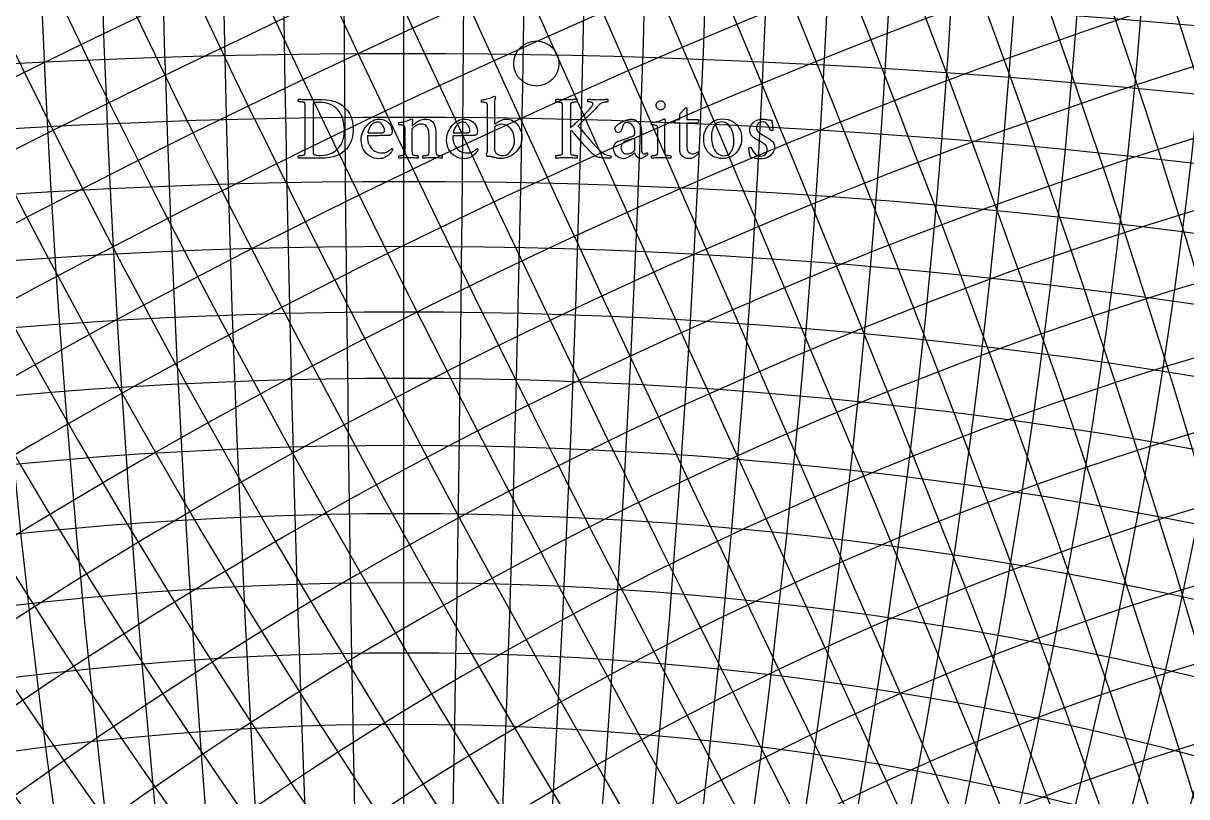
# Model space of a CAD drawing. Header units: millimetres. Extents: x -78 to 78, y -78 to 97.
# Drawn here: x -9.52 to 19.59, y -31.05 to -11.68 of the extents above; entities that cross this region are included whole.
import ezdxf

# ---------------------------------------------------------------- set-up
doc = ezdxf.new("R2010")
doc.units = ezdxf.units.MM
for name, color, linetype in [('CUT_OUTER', 1, 'Continuous'), ('ENGRAVE', 7, 'Continuous'), ('ENGRAVE_FINE', 8, 'Continuous'), ('TEXT', 5, 'Continuous')]:
    doc.layers.add(name, color=color, linetype=linetype)

msp = doc.modelspace()

# ---------------------------------------------------------------- linework, layer by layer
at = {"layer": 'CUT_OUTER'}
msp.add_arc((-0.0002, -0.0002), 77.9998, 178.593623, 0.21968, dxfattribs=at)
at = {"layer": 'ENGRAVE'}
msp.add_lwpolyline([(0, -70.59), (0, 70.59)], dxfattribs=at)
msp.add_lwpolyline([(0, -70.59), (0, 70.59)], dxfattribs=at)
for centre, radius in [((0, 0), 76.44), ((0, 0), 76.44), ((0, 0), 74.3925), ((0, 0), 70.59), ((0, 0), 70.59), ((0, 0), 70.59), ((3.3152, -12.6901), 0.5647)]:
    msp.add_circle(centre, radius, dxfattribs=at)
for centre, radius, start, end in [((12.4469, 0), 71.679, 100, 260), ((25.6927, 0), 75.1203, 110, 250), ((40.7552, 0), 81.5103, 120, 240), ((59.232, 0), 92.1487, 130, 230), ((84.1259, 0), 109.8185, 140, 220), ((122.2655, 0), 141.18, 150, 210), ((193.9444, 0), 206.3914, 160, 200), ((400.3358, 0), 406.5116, 170, 190), ((-400.3358, 0), 406.5116, 350, 10), ((-193.9444, 0), 206.3914, 340, 20), ((-122.2655, 0), 141.18, 330, 30), ((-84.1259, 0), 109.8185, 320, 40), ((-59.232, 0), 92.1487, 310, 50), ((-40.7552, 0), 81.5103, 300, 60), ((-25.6927, 0), 75.1203, 290, 70), ((-12.4469, 0), 71.679, 280, 80), ((0, -406.5116), 400.3358, 80, 100), ((0, -206.3914), 193.9444, 70, 110), ((0, -141.18), 122.2655, 60, 120), ((0, -109.8185), 84.1259, 50, 130)]:
    msp.add_arc(centre, radius, start, end, dxfattribs=at)
at = {"layer": 'ENGRAVE_FINE'}
msp.add_lwpolyline([(28.2418, -64.6943), (-28.2418, 64.6943)], dxfattribs=at)
for centre, radius, start, end in [((3.082, 0), 70.6573, 92.499999, 267.500001), ((6.1758, 0), 70.8596, 95, 265), ((9.2933, 0), 71.1991, 97.5, 262.5), ((15.6494, 0), 72.3039, 102.5, 257.5), ((18.9145, 0), 73.0801, 105, 255), ((22.2569, 0), 74.0157, 107.5, 252.5), ((29.2393, 0), 76.4061, 112.5, 247.5), ((32.9167, 0), 77.8874, 115, 245), ((36.7468, 0), 79.5819, 117.5, 242.5), ((44.9708, 0), 83.6978, 122.5, 237.5), ((49.4277, 0), 86.1745, 125, 235), ((54.1656, 0), 88.9767, 127.5, 232.5), ((64.6838, 0), 95.7442, 132.5, 227.5), ((70.59, 0), 99.8293, 135, 225), ((77.0355, 0), 104.4864, 137.5, 222.5), ((91.9947, 0), 115.9568, 142.5, 217.5), ((100.813, 0), 123.0699, 145, 215), ((110.8041, 0), 131.3792, 147.5, 212.5), ((135.6021, 0), 152.8754, 152.5, 207.5), ((151.3807, 0), 167.0302, 155, 205), ((170.4193, 0), 184.4606, 157.5, 202.5), ((223.8829, 0), 234.7477, 162.5, 197.5), ((263.4455, 0), 272.7388, 165, 195), ((318.4109, 0), 326.1418, 167.5, 192.5), ((536.1843, 0), 540.811, 172.5, 187.5), ((806.8474, 0), 809.9294, 175, 185), ((1616.7768, 0), 1618.3171, 177.5, 182.5), ((-1616.7768, 0), 1618.3171, 357.5, 2.5), ((-806.8474, 0), 809.9294, 355, 5), ((-536.1843, 0), 540.811, 352.5, 7.5), ((-318.4109, 0), 326.1418, 347.5, 12.5), ((-263.4455, 0), 272.7388, 345, 15), ((-223.8829, 0), 234.7477, 342.5, 17.5), ((-170.4193, 0), 184.4606, 337.5, 22.5), ((-151.3807, 0), 167.0302, 335, 25), ((-135.6021, 0), 152.8754, 332.5, 27.5), ((-110.8041, 0), 131.3792, 327.5, 32.5), ((-100.813, 0), 123.0699, 325, 35), ((-91.9947, 0), 115.9568, 322.5, 37.5), ((-77.0355, 0), 104.4864, 317.5, 42.5), ((-70.59, 0), 99.8293, 315, 45), ((-64.6838, 0), 95.7442, 312.5, 47.5), ((-54.1656, 0), 88.9767, 307.5, 52.5), ((-49.4277, 0), 86.1745, 305, 55), ((-44.9708, 0), 83.6978, 302.5, 57.5), ((-36.7468, 0), 79.5819, 297.5, 62.5), ((-32.9167, 0), 77.8874, 295, 65), ((-29.2393, 0), 76.4061, 292.5, 67.5), ((-22.2569, 0), 74.0157, 287.5, 72.5), ((-18.9145, 0), 73.0801, 285, 75), ((-15.6494, 0), 72.3039, 282.5, 77.5), ((-9.2933, 0), 71.1991, 277.5, 82.5), ((-6.1758, 0), 70.8596, 275, 85), ((-3.082, 0), 70.6573, 272.499999, 87.500001), ((-2.8246, -1.2331), 70.6573, 296.083333, 111.083334), ((-5.66, -2.4708), 70.8596, 298.583333, 108.583334), ((-8.5172, -3.7181), 71.1991, 301.083333, 106.083334), ((-11.4073, -4.9798), 71.679, 303.583333, 103.583333), ((-14.3424, -6.2611), 72.3039, 306.083333, 101.083333), ((-17.3348, -7.5674), 73.0801, 308.583333, 98.583333), ((-20.398, -8.9046), 74.0157, 311.083333, 96.083333), ((2.8246, 1.2331), 70.6573, 116.083333, 291.083334), ((5.66, 2.4708), 70.8596, 118.583333, 288.583334), ((8.5172, 3.7181), 71.1991, 121.083333, 286.083334), ((11.4073, 4.9798), 71.679, 123.583333, 283.583333), ((14.3424, 6.2611), 72.3039, 126.083333, 281.083333), ((17.3348, 7.5674), 73.0801, 128.583333, 278.583333), ((20.398, 8.9046), 74.0157, 131.083333, 276.083333), ((23.5468, 10.2792), 75.1203, 133.583333, 273.583333), ((26.7972, 11.6981), 76.4061, 136.083333, 271.083333), ((30.1674, 13.1694), 77.8874, 138.583333, 268.583333), ((33.6777, 14.7018), 79.5819, 141.083333, 266.083333), ((37.3513, 16.3054), 81.5103, 143.583333, 263.583333), ((41.2148, 17.992), 83.6978, 146.083333, 261.083333), ((45.2994, 19.7751), 86.1745, 148.583333, 258.583333), ((49.6417, 21.6707), 88.9767, 151.083333, 256.083333), ((54.2849, 23.6977), 92.1487, 153.583333, 253.583333), ((59.2814, 25.8789), 95.7442, 156.083333, 251.083333), ((64.6943, 28.2418), 99.8293, 158.583333, 248.583333), ((70.6014, 30.8205), 104.4864, 161.083333, 246.083333), ((77.0996, 33.6573), 109.8185, 163.583333, 243.583333), ((84.3112, 36.8055), 115.9568, 166.083333, 241.083333), ((92.393, 40.3335), 123.0699, 168.583333, 238.583333), ((101.5497, 44.3308), 131.3792, 171.083333, 236.083333), ((112.0538, 48.9163), 141.18, 173.583333, 233.583333), ((124.2765, 54.252), 152.8754, 176.083333, 231.083333), ((138.7373, 60.5648), 167.0302, 178.583333, 228.583333), ((-23.5468, -10.2792), 75.1203, 313.583333, 93.583333), ((-26.7972, -11.6981), 76.4061, 316.083333, 91.083333), ((156.1858, 68.1818), 184.4606, 181.083333, 226.083333), ((177.746, 77.5938), 206.3914, 183.583333, 223.583333), ((205.184, 89.5716), 234.7477, 186.083333, 221.083333), ((241.4423, 105.3999), 272.7388, 188.583333, 218.583333), ((291.817, 127.3906), 326.1418, 191.083333, 216.083333), ((366.8994, 160.1673), 406.5116, 193.583333, 213.583333), ((491.4017, 214.5179), 540.811, 196.083333, 211.083333), ((739.4588, 322.8055), 809.9294, 198.5833333, 208.5833333), ((1481.7422, 646.844), 1618.3171, 201.0833333, 206.0833333), ((-1481.7422, -646.844), 1618.3171, 21.0833333, 26.0833333), ((-739.4588, -322.8055), 809.9294, 18.5833333, 28.5833333), ((-491.4017, -214.5179), 540.811, 16.083333, 31.083333), ((-366.8994, -160.1673), 406.5116, 13.583333, 33.583333), ((-291.817, -127.3906), 326.1418, 11.083333, 36.083333), ((-241.4423, -105.3999), 272.7388, 8.583333, 38.583333), ((-205.184, -89.5716), 234.7477, 6.083333, 41.083333), ((-177.746, -77.5938), 206.3914, 3.583333, 43.583333), ((-156.1858, -68.1818), 184.4606, 1.083333, 46.083333), ((-138.7373, -60.5648), 167.0302, 358.583333, 48.583333), ((-124.2765, -54.252), 152.8754, 356.083333, 51.083333), ((-112.0538, -48.9163), 141.18, 353.583333, 53.583333), ((-101.5497, -44.3308), 131.3792, 351.083333, 56.083333), ((-92.393, -40.3335), 123.0699, 348.583333, 58.583333), ((-84.3112, -36.8055), 115.9568, 346.083333, 61.083333), ((-77.0996, -33.6573), 109.8185, 343.583333, 63.583333), ((-70.6014, -30.8205), 104.4864, 341.083333, 66.083333), ((-64.6943, -28.2418), 99.8293, 338.583333, 68.583333), ((-59.2814, -25.8789), 95.7442, 336.083333, 71.083333), ((-54.2849, -23.6977), 92.1487, 333.583333, 73.583333), ((-49.6417, -21.6707), 88.9767, 331.083333, 76.083333), ((-45.2994, -19.7751), 86.1745, 328.583333, 78.583333), ((-41.2148, -17.992), 83.6978, 326.083333, 81.083333), ((-37.3513, -16.3054), 81.5103, 323.583333, 83.583333), ((-33.6777, -14.7018), 79.5819, 321.083333, 86.083333), ((-30.1674, -13.1694), 77.8874, 318.583333, 88.583333), ((-130.4836, 298.9021), 318.4109, 281.083333, 306.083333), ((-162.6382, 372.5594), 400.3358, 283.583333, 303.583333), ((-216.369, 495.642), 536.1843, 286.083333, 301.083333), ((-324.0386, 742.2834), 806.8474, 288.5833333, 298.5833333), ((-647.4603, 1483.1539), 1616.7768, 291.0833333, 296.0833333), ((647.4603, -1483.1539), 1616.7768, 111.0833333, 116.0833333), ((324.0386, -742.2834), 806.8474, 108.5833333, 118.5833333), ((216.369, -495.642), 536.1843, 106.083333, 121.083333), ((162.6382, -372.5594), 400.3358, 103.583333, 123.583333), ((130.4836, -298.9021), 318.4109, 101.083333, 126.083333), ((109.118, -249.9594), 263.4455, 98.583333, 128.583333), ((93.9184, -215.1414), 223.8829, 96.083333, 131.083333), ((82.5736, -189.1534), 193.9444, 93.583333, 133.583333), ((73.7994, -169.0543), 170.4193, 91.083333, 136.083333), ((66.8258, -153.0797), 151.3807, 88.583333, 138.583333), ((61.1628, -140.1071), 135.6021, 86.083333, 141.083333), ((56.4836, -129.3885), 122.2655, 83.583333, 143.583333), ((0, -326.1418), 318.4109, 77.5, 102.5), ((0, -272.7388), 263.4455, 75, 105), ((52.5625, -120.4063), 110.8041, 81.083333, 146.083333), ((0, -234.7477), 223.8829, 72.5, 107.5), ((49.2381, -112.791), 100.813, 78.583333, 148.583333), ((0, -184.4606), 170.4193, 67.5, 112.5), ((46.3923, -106.2719), 91.9947, 76.083333, 151.083333), ((0, -167.0302), 151.3807, 65, 115), ((43.9365, -100.6464), 84.1259, 73.583333, 153.583333), ((0, -152.8754), 135.6021, 62.5, 117.5), ((41.8032, -95.7596), 77.0355, 71.083333, 156.083333), ((0, -131.3792), 110.8041, 57.5, 122.5), ((39.94, -91.4915), 70.59, 68.583333, 158.583333), ((0, -123.0699), 100.813, 55, 125), ((38.3056, -87.7475), 64.6838, 66.083333, 161.083333), ((0, -115.9568), 91.9947, 52.5, 127.5), ((36.8671, -84.4524), 59.232, 63.583333, 163.583333), ((0, -104.4864), 77.0355, 47.5, 132.5), ((35.598, -81.5453), 54.1656, 61.08333, 166.08333), ((0, -99.8293), 70.59, 45, 135), ((34.4769, -78.9771), 49.4277, 58.58333, 168.58333)]:
    msp.add_arc(centre, radius, start, end, dxfattribs=at)
at = {"layer": 'TEXT'}
for points in [[(-2.0474, -13.5906), (-1.9298, -13.5966), (-1.8208, -13.6143), (-1.7203, -13.6438), (-1.6284, -13.6851), (-1.5458, -13.7367), (-1.4736, -13.7967), (-1.4115, -13.8653), (-1.3597, -13.9425), (-1.3189, -14.0266), (-1.2897, -14.1164), (-1.2722, -14.2117), (-1.2663, -14.3125), (-1.2688, -14.3826), (-1.276, -14.452), (-1.2881, -14.5204), (-1.305, -14.588), (-1.3277, -14.6535), (-1.3571, -14.7155), (-1.3932, -14.7742), (-1.436, -14.8294), (-1.4861, -14.8801), (-1.5444, -14.9253), (-1.6108, -14.9649), (-1.6853, -14.999), (-1.7687, -15.0264), (-1.8618, -15.046), (-1.9645, -15.0577), (-2.077, -15.0616), (-2.6326, -15.0616), (-2.6365, -15.0562), (-2.6391, -15.0491), (-2.6405, -15.0403), (-2.6406, -15.0298), (-2.6396, -15.0192), (-2.638, -15.0104), (-2.6357, -15.0033), (-2.6326, -14.9979), (-2.6243, -14.9977), (-2.6132, -14.997), (-2.5993, -14.996), (-2.5825, -14.9945), (-2.5645, -14.9924), (-2.5469, -14.9896), (-2.5298, -14.9861), (-2.513, -14.982), (-2.4985, -14.9773), (-2.4877, -14.9723), (-2.4808, -14.967), (-2.4777, -14.9615), (-2.4737, -14.9468), (-2.4706, -14.9301), (-2.4686, -14.9115), (-2.4675, -14.8909), (-2.467, -14.8688), (-2.4666, -14.8459), (-2.4664, -14.8221), (-2.4664, -14.7975), (-2.4664, -13.848), (-2.4664, -13.8233), (-2.4666, -13.7993), (-2.467, -13.776), (-2.4675, -13.7535), (-2.4686, -13.7323), (-2.4706, -13.7133), (-2.4737, -13.6965), (-2.4777, -13.6817), (-2.4808, -13.6753), (-2.4877, -13.6698), (-2.4985, -13.6651), (-2.513, -13.6612), (-2.5298, -13.658), (-2.5469, -13.6553), (-2.5645, -13.6529), (-2.5825, -13.651), (-2.5993, -13.6495), (-2.6132, -13.6484), (-2.6243, -13.6478), (-2.6326, -13.6476), (-2.6357, -13.6422), (-2.638, -13.635), (-2.6396, -13.6262), (-2.6406, -13.6157), (-2.6405, -13.6052), (-2.6391, -13.5963), (-2.6365, -13.5892), (-2.6326, -13.5838), (-2.5986, -13.585), (-2.5648, -13.5864), (-2.5314, -13.5879), (-2.4982, -13.5895), (-2.4654, -13.591), (-2.4328, -13.5921), (-2.4005, -13.5927), (-2.3684, -13.5929), (-2.3339, -13.5929), (-2.2962, -13.5926), (-2.2553, -13.5923), (-2.2113, -13.5918), (-2.1669, -13.5913), (-2.1248, -13.5909), (-2.085, -13.5907), (-2.0474, -13.5906)], [(-2.2705, -13.8525), (-2.2705, -14.7998), (-2.2705, -14.809), (-2.2705, -14.8206), (-2.2705, -14.8346), (-2.2705, -14.851), (-2.2703, -14.8685), (-2.2697, -14.8857), (-2.2686, -14.9027), (-2.2671, -14.9193), (-2.2653, -14.9342), (-2.2634, -14.9458), (-2.2614, -14.9541), (-2.2591, -14.9592), (-2.2498, -14.9676), (-2.2355, -14.9746), (-2.2162, -14.9801), (-2.192, -14.9842), (-2.1647, -14.9872), (-2.1365, -14.9894), (-2.1072, -14.9906), (-2.077, -14.9911), (-1.9989, -14.9868), (-1.9241, -14.974), (-1.8526, -14.9526), (-1.7844, -14.9227), (-1.721, -14.8841), (-1.664, -14.8365), (-1.6134, -14.7799), (-1.5692, -14.7144), (-1.5333, -14.6396), (-1.5077, -14.5553), (-1.4923, -14.4614), (-1.4872, -14.358), (-1.4904, -14.2671), (-1.5, -14.1833), (-1.516, -14.1065), (-1.5384, -14.037), (-1.5663, -13.974), (-1.5988, -13.9171), (-1.6358, -13.8664), (-1.6774, -13.8218), (-1.7226, -13.7831), (-1.7707, -13.75), (-1.8217, -13.7227), (-1.8755, -13.7011), (-1.9313, -13.6846), (-1.9885, -13.6729), (-2.0469, -13.6659), (-2.1066, -13.6635), (-2.1148, -13.6636), (-2.1259, -13.6638), (-2.1399, -13.6642), (-2.1567, -13.6647), (-2.1746, -13.6654), (-2.192, -13.6666), (-2.2088, -13.6683), (-2.225, -13.6703), (-2.2392, -13.673), (-2.25, -13.6766), (-2.2574, -13.681), (-2.2614, -13.6863), (-2.2645, -13.6986), (-2.2668, -13.7128), (-2.2685, -13.7288), (-2.2694, -13.7466), (-2.2699, -13.7656), (-2.2702, -13.7851), (-2.2705, -13.8049), (-2.2705, -13.8252), (-2.2705, -13.8286), (-2.2705, -13.832), (-2.2705, -13.8354), (-2.2705, -13.8388), (-2.2705, -13.8423), (-2.2705, -13.8457), (-2.2705, -13.8491), (-2.2705, -13.8525)], [(2.4043, -15.0708), (2.3902, -15.07), (2.3728, -15.0676), (2.352, -15.0637), (2.3281, -15.0582), (2.3034, -15.0522), (2.2805, -15.0466), (2.2595, -15.0414), (2.2404, -15.0366), (2.2367, -15.0355), (2.2324, -15.0343), (2.2276, -15.0332), (2.2222, -15.032), (2.2072, -15.0277), (2.192, -15.0238), (2.1765, -15.0203), (2.1607, -15.0172), (2.1448, -15.0155), (2.1288, -15.0158), (2.1129, -15.0183), (2.0969, -15.0229), (2.0923, -15.0217), (2.0875, -15.0181), (2.0826, -15.0121), (2.0776, -15.0036), (2.0731, -14.9945), (2.0699, -14.9868), (2.068, -14.9803), (2.0673, -14.9751), (2.0747, -14.9572), (2.0807, -14.9375), (2.0855, -14.9162), (2.089, -14.8931), (2.0915, -14.8701), (2.0932, -14.8487), (2.0943, -14.8291), (2.0947, -14.8112), (2.0947, -13.8138), (2.0946, -13.8016), (2.0944, -13.7876), (2.094, -13.772), (2.0935, -13.7546), (2.0925, -13.7374), (2.0904, -13.7221), (2.0873, -13.7089), (2.0833, -13.6977), (2.0767, -13.6863), (2.0662, -13.6772), (2.0517, -13.6703), (2.0332, -13.6658), (2.0124, -13.6628), (1.9911, -13.6607), (1.9691, -13.6594), (1.9466, -13.659), (1.9456, -13.6572), (1.9447, -13.6518), (1.9439, -13.6429), (1.9432, -13.6305), (1.9432, -13.6179), (1.9441, -13.6086), (1.946, -13.6025), (1.9489, -13.5998), (1.9908, -13.5943), (2.0323, -13.5869), (2.0734, -13.5778), (2.114, -13.5667), (2.1538, -13.5543), (2.1923, -13.5408), (2.2295, -13.5264), (2.2654, -13.5109), (2.2699, -13.5117), (2.2743, -13.5141), (2.2785, -13.518), (2.2825, -13.5235), (2.286, -13.5297), (2.2885, -13.5357), (2.29, -13.5416), (2.2905, -13.5474), (2.2897, -13.5505), (2.2874, -13.5599), (2.2834, -13.5756), (2.278, -13.5975), (2.2725, -13.6252), (2.2686, -13.6584), (2.2662, -13.697), (2.2654, -13.7409), (2.2654, -14.1781), (2.2656, -14.1828), (2.266, -14.1878), (2.2667, -14.1931), (2.2677, -14.1986), (2.2693, -14.203), (2.2717, -14.2049), (2.275, -14.2042), (2.2791, -14.2009), (2.2901, -14.1932), (2.3047, -14.1835), (2.3231, -14.1721), (2.3451, -14.1588), (2.3696, -14.1448), (2.3952, -14.1312), (2.422, -14.118), (2.4499, -14.1053), (2.4774, -14.0943), (2.5028, -14.0865), (2.5263, -14.0818), (2.5478, -14.0802), (2.5964, -14.0829), (2.642, -14.0908), (2.6846, -14.1039), (2.7243, -14.1223), (2.7609, -14.145), (2.7943, -14.1707), (2.8246, -14.1996), (2.8518, -14.2316), (2.8758, -14.2661), (2.8968, -14.3022), (2.9146, -14.3401), (2.9292, -14.3797), (2.9407, -14.4197), (2.9489, -14.4591), (2.9538, -14.4977), (2.9554, -14.5356), (2.9509, -14.607), (2.9375, -14.6754), (2.9151, -14.7408), (2.8837, -14.8032), (2.8445, -14.8611), (2.7989, -14.9128), (2.7466, -14.9584), (2.6878, -14.9979), (2.6236, -15.0298), (2.5549, -15.0525), (2.4818, -15.0662), (2.4043, -15.0708)], [(4.0712, -13.5929), (4.104, -13.5927), (4.1364, -13.5921), (4.1683, -13.591), (4.1998, -13.5895), (4.2315, -13.5879), (4.2639, -13.5864), (4.297, -13.585), (4.3308, -13.5838), (4.3347, -13.5894), (4.3373, -13.5972), (4.3387, -13.6071), (4.3387, -13.6191), (4.3378, -13.6311), (4.3362, -13.641), (4.3338, -13.6488), (4.3308, -13.6544), (4.3225, -13.6546), (4.3114, -13.6553), (4.2975, -13.6563), (4.2807, -13.6578), (4.2627, -13.6597), (4.2454, -13.6621), (4.2286, -13.6649), (4.2124, -13.6681), (4.1981, -13.6719), (4.1873, -13.6766), (4.1799, -13.6822), (4.1759, -13.6886), (4.1729, -13.7008), (4.1705, -13.7147), (4.1689, -13.7304), (4.168, -13.7478), (4.1675, -13.7664), (4.1671, -13.7859), (4.1669, -13.8063), (4.1668, -13.8275), (4.1668, -13.8309), (4.1668, -13.8343), (4.1668, -13.8377), (4.1668, -13.8411), (4.1668, -13.8445), (4.1668, -13.848), (4.1668, -13.8514), (4.1668, -13.8548), (4.1668, -14.2965), (4.1803, -14.2873), (4.1959, -14.2755), (4.2134, -14.2611), (4.2329, -14.2442), (4.2538, -14.2253), (4.2758, -14.2052), (4.2988, -14.1838), (4.3228, -14.1611), (4.3471, -14.1379), (4.3709, -14.1152), (4.3943, -14.093), (4.4173, -14.0711), (4.4582, -14.0302), (4.4944, -13.994), (4.526, -13.9625), (4.5528, -13.9356), (4.5762, -13.9119), (4.5975, -13.8898), (4.6166, -13.8692), (4.6336, -13.8502), (4.6497, -13.8316), (4.6661, -13.8121), (4.6827, -13.7917), (4.6997, -13.7705), (4.7053, -13.7633), (4.7108, -13.7552), (4.7161, -13.7462), (4.7213, -13.7364), (4.7258, -13.7264), (4.729, -13.717), (4.7309, -13.7082), (4.7315, -13.6999), (4.73, -13.6883), (4.7256, -13.6786), (4.7181, -13.6707), (4.7076, -13.6647), (4.6954, -13.6601), (4.6826, -13.6567), (4.6692, -13.6544), (4.6553, -13.6533), (4.6419, -13.6528), (4.6305, -13.6524), (4.6209, -13.6522), (4.6131, -13.6521), (4.611, -13.6521), (4.6091, -13.6521), (4.6076, -13.6521), (4.6063, -13.6521), (4.6043, -13.6459), (4.6029, -13.6385), (4.602, -13.6299), (4.6017, -13.6202), (4.602, -13.6103), (4.6029, -13.6009), (4.6043, -13.5921), (4.6063, -13.5838), (4.6373, -13.5851), (4.6689, -13.5867), (4.7011, -13.5885), (4.7338, -13.5906), (4.7665, -13.5926), (4.7987, -13.5941), (4.8303, -13.5949), (4.8613, -13.5952), (4.8964, -13.5949), (4.9288, -13.5941), (4.9585, -13.5926), (4.9854, -13.5906), (5.012, -13.5885), (5.0404, -13.5867), (5.0706, -13.5851), (5.1027, -13.5838), (5.1047, -13.5896), (5.1061, -13.598), (5.107, -13.609), (5.1073, -13.6225), (5.1067, -13.6355), (5.105, -13.6447), (5.1021, -13.6503), (5.0982, -13.6521), (5.0917, -13.6523), (5.0814, -13.653), (5.0672, -13.654), (5.0492, -13.6555), (5.0288, -13.6581), (5.0076, -13.6624), (4.9856, -13.6684), (4.9627, -13.676), (4.9398, -13.6861), (4.918, -13.6991), (4.8971, -13.7151), (4.8773, -13.7341), (4.8304, -13.785), (4.7853, -13.8329), (4.7421, -13.8778), (4.7008, -13.9197), (4.6605, -13.9598), (4.6202, -13.9994), (4.5802, -14.0384), (4.5403, -14.0768), (4.4993, -14.116), (4.456, -14.1574), (4.4105, -14.2008), (4.3626, -14.2464), (4.3609, -14.25), (4.3604, -14.2538), (4.3609, -14.258), (4.3626, -14.2624), (4.4421, -14.3543), (4.5189, -14.4431), (4.593, -14.529), (4.6644, -14.6119), (4.7336, -14.6907), (4.8013, -14.7642), (4.8674, -14.8324), (4.9319, -14.8954), (4.9533, -14.9132), (4.9766, -14.9301), (5.0017, -14.9462), (5.0287, -14.9615), (5.0588, -14.9748), (5.0933, -14.9854), (5.1322, -14.9931), (5.1756, -14.9979), (5.1793, -15.0034), (5.1813, -15.011), (5.1815, -15.0205), (5.1801, -15.032), (5.178, -15.0433), (5.1761, -15.052), (5.1746, -15.0581), (5.1733, -15.0616), (5.1191, -15.0612), (5.0683, -15.0599), (5.0207, -15.0578), (4.9763, -15.0548), (4.9368, -15.0511), (4.9037, -15.0468), (4.8771, -15.042), (4.8568, -15.0366), (4.8443, -15.0313), (4.8295, -15.0246), (4.8124, -15.0165), (4.793, -15.007), (4.7722, -14.9952), (4.7509, -14.9802), (4.729, -14.9622), (4.7065, -14.941), (4.692, -14.9251), (4.6715, -14.9025), (4.6448, -14.8733), (4.612, -14.8374), (4.5741, -14.7956), (4.532, -14.7488), (4.4858, -14.6971), (4.4355, -14.6404), (4.3819, -14.5796), (4.3256, -14.5157), (4.2669, -14.4487), (4.2055, -14.3785), (4.2025, -14.3755), (4.1981, -14.3734), (4.1923, -14.3721), (4.185, -14.3717), (4.1805, -14.372), (4.1759, -14.3728), (4.1714, -14.3743), (4.1668, -14.3762), (4.1668, -14.7907), (4.1668, -14.7941), (4.1668, -14.7975), (4.1668, -14.8009), (4.1668, -14.8043), (4.1668, -14.8078), (4.1668, -14.8112), (4.1668, -14.8146), (4.1668, -14.818), (4.1669, -14.8391), (4.1671, -14.8593), (4.1675, -14.8784), (4.168, -14.8966), (4.1689, -14.9134), (4.1705, -14.9287), (4.1729, -14.9425), (4.1759, -14.9546), (4.1799, -14.9602), (4.1873, -14.9654), (4.1981, -14.9704), (4.2124, -14.9751), (4.2286, -14.9793), (4.2454, -14.9828), (4.2627, -14.9856), (4.2807, -14.9876), (4.2975, -14.9891), (4.3114, -14.9902), (4.3225, -14.9908), (4.3308, -14.9911), (4.3338, -14.9967), (4.3362, -15.0044), (4.3378, -15.0143), (4.3387, -15.0264), (4.3387, -15.0384), (4.3373, -15.0483), (4.3347, -15.056), (4.3308, -15.0616), (4.297, -15.0594), (4.2639, -15.0574), (4.2315, -15.0555), (4.1998, -15.0537), (4.1683, -15.0522), (4.1364, -15.0511), (4.104, -15.0505), (4.0712, -15.0503), (4.0392, -15.0505), (4.0069, -15.0511), (3.9743, -15.0522), (3.9414, -15.0537), (3.9082, -15.0555), (3.8748, -15.0574), (3.8411, -15.0594), (3.807, -15.0616), (3.8031, -15.056), (3.8005, -15.0483), (3.7991, -15.0384), (3.7991, -15.0264), (3.8, -15.0143), (3.8016, -15.0044), (3.804, -14.9967), (3.807, -14.9911), (3.8153, -14.9908), (3.8264, -14.9902), (3.8403, -14.9891), (3.8571, -14.9876), (3.8751, -14.9856), (3.8927, -14.9828), (3.9099, -14.9793), (3.9266, -14.9751), (3.9412, -14.9704), (3.9519, -14.9654), (3.9588, -14.9602), (3.9619, -14.9546), (3.9659, -14.94), (3.969, -14.9233), (3.9711, -14.9047), (3.9721, -14.884), (3.9726, -14.862), (3.973, -14.8391), (3.9732, -14.8153), (3.9733, -14.7907), (3.9733, -13.8548), (3.9732, -13.8301), (3.973, -13.8061), (3.9726, -13.7828), (3.9721, -13.7603), (3.9711, -13.7392), (3.969, -13.7202), (3.9659, -13.7033), (3.9619, -13.6886), (3.9588, -13.6822), (3.9519, -13.6766), (3.9412, -13.6719), (3.9266, -13.6681), (3.9099, -13.6649), (3.8927, -13.6621), (3.8751, -13.6597), (3.8571, -13.6578), (3.8403, -13.6563), (3.8264, -13.6553), (3.8153, -13.6546), (3.807, -13.6544), (3.804, -13.6488), (3.8016, -13.641), (3.8, -13.6311), (3.7991, -13.6191), (3.7991, -13.6071), (3.8005, -13.5972), (3.8031, -13.5894), (3.807, -13.5838), (3.8411, -13.585), (3.8748, -13.5864), (3.9082, -13.5879), (3.9414, -13.5895), (3.9743, -13.591), (4.0069, -13.5921), (4.0392, -13.5927), (4.0712, -13.5929)], [(6.3118, -13.7364), (6.3139, -13.7144), (6.3201, -13.694), (6.3304, -13.6751), (6.3449, -13.6578), (6.3622, -13.6434), (6.381, -13.6331), (6.4014, -13.6269), (6.4234, -13.6248), (6.4454, -13.6269), (6.4658, -13.6331), (6.4847, -13.6434), (6.502, -13.6578), (6.5164, -13.6751), (6.5267, -13.694), (6.5329, -13.7144), (6.535, -13.7364), (6.5329, -13.7584), (6.5267, -13.7788), (6.5164, -13.7976), (6.502, -13.8149), (6.4847, -13.8294), (6.4658, -13.8397), (6.4454, -13.8459), (6.4234, -13.848), (6.4014, -13.8459), (6.381, -13.8397), (6.3622, -13.8294), (6.3449, -13.8149), (6.3304, -13.7976), (6.3201, -13.7788), (6.3139, -13.7584), (6.3118, -13.7364)], [(7.0769, -14.0939), (7.3639, -14.0939), (7.3688, -14.0954), (7.3724, -14.1001), (7.3745, -14.108), (7.3752, -14.1189), (7.3733, -14.1359), (7.3673, -14.1525), (7.3573, -14.1689), (7.3434, -14.185), (7.0769, -14.185), (7.0769, -14.7679), (7.0862, -14.8476), (7.114, -14.9045), (7.1602, -14.9387), (7.225, -14.9501), (7.2494, -14.9488), (7.2728, -14.9449), (7.295, -14.9385), (7.316, -14.9296), (7.3347, -14.92), (7.3496, -14.9119), (7.3609, -14.9052), (7.3684, -14.9), (7.3714, -14.9017), (7.3735, -14.9045), (7.3748, -14.9085), (7.3752, -14.9136), (7.3747, -14.9252), (7.373, -14.9347), (7.3701, -14.9422), (7.3661, -14.9478), (7.3571, -14.9576), (7.3459, -14.9689), (7.3326, -14.9815), (7.3172, -14.9956), (7.2999, -15.01), (7.281, -15.0235), (7.2606, -15.0362), (7.2386, -15.048), (7.2153, -15.0579), (7.1908, -15.0651), (7.1652, -15.0693), (7.1384, -15.0708), (7.1102, -15.0695), (7.0824, -15.0656), (7.055, -15.0592), (7.028, -15.0503), (7.0024, -15.038), (6.9793, -15.0218), (6.9586, -15.0016), (6.9403, -14.9774), (6.9254, -14.9485), (6.9147, -14.9142), (6.9083, -14.8745), (6.9062, -14.8294), (6.9062, -14.185), (6.7764, -14.185), (6.7742, -14.1845), (6.7724, -14.183), (6.7708, -14.1805), (6.7695, -14.177), (6.7685, -14.1732), (6.7678, -14.1699), (6.7674, -14.167), (6.7673, -14.1645), (6.7681, -14.1614), (6.7707, -14.1568), (6.7749, -14.1506), (6.7809, -14.1428), (6.7878, -14.1344), (6.7949, -14.126), (6.8021, -14.1179), (6.8094, -14.1098), (6.8159, -14.1028), (6.8205, -14.0979), (6.8233, -14.0949), (6.8242, -14.0939), (6.9062, -14.0939), (6.9062, -13.955), (6.918, -13.942), (6.9309, -13.9279), (6.9448, -13.9129), (6.9597, -13.8969), (6.9747, -13.8807), (6.989, -13.865), (7.0026, -13.8499), (7.0155, -13.8354), (7.0266, -13.8228), (7.0348, -13.8135), (7.0402, -13.8075), (7.0428, -13.8047), (7.0476, -13.8007), (7.0528, -13.7979), (7.0584, -13.7962), (7.0644, -13.7956), (7.0699, -13.796), (7.0738, -13.7973), (7.0762, -13.7994), (7.0769, -13.8024)], [(-0.9088, -14.5038), (-0.9067, -14.5715), (-0.898, -14.6336), (-0.8828, -14.6899), (-0.861, -14.7406), (-0.8338, -14.7853), (-0.8024, -14.824), (-0.7667, -14.8565), (-0.7267, -14.8829), (-0.6837, -14.9033), (-0.639, -14.9179), (-0.5926, -14.9267), (-0.5445, -14.9296), (-0.5145, -14.9282), (-0.4859, -14.9242), (-0.4587, -14.9174), (-0.4329, -14.9079), (-0.4089, -14.8967), (-0.3868, -14.8846), (-0.3667, -14.8717), (-0.3487, -14.8578), (-0.3329, -14.8444), (-0.3196, -14.8325), (-0.309, -14.8222), (-0.3008, -14.8134), (-0.2994, -14.8139), (-0.2971, -14.8154), (-0.2942, -14.8179), (-0.2906, -14.8214), (-0.2871, -14.8258), (-0.2846, -14.8308), (-0.2831, -14.8366), (-0.2826, -14.843), (-0.2835, -14.8524), (-0.286, -14.8624), (-0.2903, -14.8729), (-0.2963, -14.884), (-0.308, -14.9008), (-0.3225, -14.919), (-0.3398, -14.9389), (-0.36, -14.9603), (-0.3831, -14.9819), (-0.409, -15.0022), (-0.4378, -15.0212), (-0.4694, -15.0389), (-0.5036, -15.0538), (-0.5405, -15.0645), (-0.5799, -15.0709), (-0.6219, -15.073), (-0.685, -15.0692), (-0.7443, -15.0577), (-0.8, -15.0385), (-0.8519, -15.0116), (-0.8993, -14.9781), (-0.9413, -14.9393), (-0.9779, -14.895), (-1.009, -14.8453), (-1.0339, -14.7914), (-1.0517, -14.7343), (-1.0624, -14.6741), (-1.0659, -14.6108), (-1.0635, -14.5559), (-1.056, -14.5029), (-1.0435, -14.4517), (-1.0261, -14.4024), (-1.0046, -14.3556), (-0.98, -14.3119), (-0.9522, -14.2714), (-0.9214, -14.2339), (-0.8881, -14.2), (-0.8533, -14.1699), (-0.817, -14.1436), (-0.779, -14.1212), (-0.7406, -14.1033), (-0.7028, -14.0905), (-0.6655, -14.0828), (-0.6287, -14.0802), (-0.5809, -14.0824), (-0.5374, -14.0888), (-0.4983, -14.0994), (-0.4637, -14.1144), (-0.4329, -14.1325), (-0.4056, -14.1525), (-0.3817, -14.1746), (-0.3612, -14.1986), (-0.3438, -14.2237), (-0.3293, -14.2487), (-0.3176, -14.2738), (-0.3088, -14.2988), (-0.3023, -14.3229), (-0.2977, -14.3449), (-0.2949, -14.365), (-0.294, -14.3831), (-0.2947, -14.4057), (-0.2969, -14.4258), (-0.3004, -14.4433), (-0.3054, -14.4582), (-0.3124, -14.4703), (-0.3219, -14.4793), (-0.334, -14.4851), (-0.3487, -14.4878), (-0.3614, -14.4889), (-0.3791, -14.4898), (-0.4018, -14.4906), (-0.4295, -14.4912), (-0.4607, -14.4919), (-0.4941, -14.4927), (-0.5296, -14.4936), (-0.5673, -14.4947), (-0.6058, -14.4958), (-0.6441, -14.4969), (-0.6821, -14.4981), (-0.7198, -14.4992), (-0.756, -14.5003), (-0.7893, -14.5012), (-0.8197, -14.502), (-0.8473, -14.5026), (-0.8708, -14.5031), (-0.8889, -14.5035), (-0.9016, -14.5037), (-0.9088, -14.5038)], [(-0.8974, -14.4218), (-0.5354, -14.4218), (-0.5255, -14.4211), (-0.5163, -14.4189), (-0.5078, -14.4154), (-0.5001, -14.4104), (-0.4935, -14.4036), (-0.4884, -14.3945), (-0.4849, -14.3831), (-0.483, -14.3694), (-0.4832, -14.3543), (-0.4859, -14.3364), (-0.4911, -14.3156), (-0.499, -14.292), (-0.5094, -14.2675), (-0.5226, -14.2442), (-0.5384, -14.222), (-0.557, -14.2009), (-0.5787, -14.183), (-0.604, -14.1702), (-0.6328, -14.1625), (-0.6652, -14.1599), (-0.6989, -14.1624), (-0.7295, -14.1699), (-0.757, -14.1823), (-0.7813, -14.1998), (-0.8029, -14.2204), (-0.822, -14.2425), (-0.8387, -14.2659), (-0.853, -14.2909), (-0.8651, -14.3158), (-0.8752, -14.3392), (-0.8834, -14.3613), (-0.8895, -14.3819), (-0.8938, -14.3994), (-0.8966, -14.4118), (-0.8978, -14.4193), (-0.8974, -14.4218)], [(0.5166, -14.0802), (0.5733, -14.0834), (0.6225, -14.0927), (0.6644, -14.1084), (0.6988, -14.1303), (0.7271, -14.1588), (0.7503, -14.1941), (0.7686, -14.2362), (0.7819, -14.2852), (0.7914, -14.3411), (0.7981, -14.4041), (0.8022, -14.4743), (0.8035, -14.5516), (0.8035, -14.7975), (0.8036, -14.8221), (0.8038, -14.8459), (0.8042, -14.8688), (0.8047, -14.8909), (0.8058, -14.9115), (0.8078, -14.9301), (0.8109, -14.9468), (0.8149, -14.9615), (0.8187, -14.967), (0.8255, -14.9723), (0.8352, -14.9773), (0.8479, -14.982), (0.8624, -14.9861), (0.8773, -14.9896), (0.8926, -14.9924), (0.9083, -14.9945), (0.9231, -14.996), (0.9356, -14.997), (0.9459, -14.9977), (0.9538, -14.9979), (0.9569, -15.0033), (0.9592, -15.0104), (0.9609, -15.0192), (0.9618, -15.0298), (0.9617, -15.0403), (0.9604, -15.0491), (0.9577, -15.0562), (0.9538, -15.0616), (0.9207, -15.0594), (0.8898, -15.0574), (0.861, -15.0555), (0.8343, -15.0537), (0.8077, -15.0522), (0.7794, -15.0511), (0.7491, -15.0505), (0.717, -15.0503), (0.6858, -15.0505), (0.6561, -15.0511), (0.6278, -15.0522), (0.6009, -15.0537), (0.5737, -15.0555), (0.5445, -15.0574), (0.5134, -15.0594), (0.4802, -15.0616), (0.4763, -15.0562), (0.4737, -15.0491), (0.4723, -15.0403), (0.4722, -15.0298), (0.4732, -15.0192), (0.4748, -15.0104), (0.4771, -15.0033), (0.4802, -14.9979), (0.4882, -14.9977), (0.4987, -14.997), (0.5116, -14.996), (0.5269, -14.9945), (0.5432, -14.9924), (0.559, -14.9896), (0.5745, -14.9861), (0.5895, -14.982), (0.6026, -14.9773), (0.6123, -14.9723), (0.6185, -14.967), (0.6214, -14.9615), (0.6254, -14.9468), (0.6285, -14.9301), (0.6306, -14.9115), (0.6316, -14.8909), (0.6321, -14.8688), (0.6325, -14.8459), (0.6327, -14.8221), (0.6328, -14.7975), (0.6328, -14.5744), (0.6316, -14.5087), (0.6282, -14.4505), (0.6225, -14.3999), (0.6145, -14.3569), (0.6036, -14.3204), (0.5889, -14.2894), (0.5706, -14.264), (0.5485, -14.2442), (0.5222, -14.2292), (0.491, -14.2186), (0.455, -14.2122), (0.4142, -14.21), (0.3932, -14.2117), (0.3712, -14.2166), (0.3482, -14.2247), (0.3242, -14.2362), (0.3005, -14.2495), (0.2784, -14.2632), (0.2578, -14.2774), (0.2388, -14.292), (0.2229, -14.3057), (0.2115, -14.317), (0.2047, -14.3261), (0.2024, -14.333), (0.2024, -14.7975), (0.2025, -14.8221), (0.2027, -14.8459), (0.203, -14.8688), (0.2035, -14.8909), (0.2046, -14.9115), (0.2067, -14.9301), (0.2097, -14.9468), (0.2138, -14.9615), (0.2175, -14.967), (0.2243, -14.9723), (0.2341, -14.9773), (0.2468, -14.982), (0.2612, -14.9861), (0.2761, -14.9896), (0.2914, -14.9924), (0.3071, -14.9945), (0.3219, -14.996), (0.3345, -14.997), (0.3447, -14.9977), (0.3527, -14.9979), (0.3557, -15.0033), (0.3581, -15.0104), (0.3597, -15.0192), (0.3607, -15.0298), (0.3606, -15.0403), (0.3592, -15.0491), (0.3566, -15.0562), (0.3527, -15.0616), (0.3196, -15.0594), (0.2886, -15.0574), (0.2598, -15.0555), (0.2331, -15.0537), (0.2066, -15.0522), (0.1782, -15.0511), (0.148, -15.0505), (0.1159, -15.0503), (0.0847, -15.0505), (0.055, -15.0511), (0.0266, -15.0522), (-0.0003, -15.0537), (-0.0275, -15.0555), (-0.0566, -15.0574), (-0.0878, -15.0594), (-0.121, -15.0616), (-0.1249, -15.0562), (-0.1275, -15.0491), (-0.1289, -15.0403), (-0.1289, -15.0298), (-0.128, -15.0192), (-0.1264, -15.0104), (-0.124, -15.0033), (-0.121, -14.9979), (-0.1129, -14.9977), (-0.1025, -14.997), (-0.0896, -14.996), (-0.0743, -14.9945), (-0.058, -14.9924), (-0.0421, -14.9896), (-0.0267, -14.9861), (-0.0117, -14.982), (0.0014, -14.9773), (0.0111, -14.9723), (0.0174, -14.967), (0.0202, -14.9615), (0.0243, -14.9468), (0.0273, -14.9301), (0.0294, -14.9115), (0.0305, -14.8909), (0.031, -14.8688), (0.0313, -14.8459), (0.0315, -14.8221), (0.0316, -14.7975), (0.0316, -14.3922), (0.0315, -14.3797), (0.0313, -14.3649), (0.031, -14.3478), (0.0305, -14.3284), (0.0294, -14.3092), (0.0273, -14.2926), (0.0243, -14.2785), (0.0202, -14.2669), (0.0152, -14.2575), (0.0071, -14.2496), (-0.0041, -14.2432), (-0.0185, -14.2385), (-0.0344, -14.2349), (-0.0504, -14.2322), (-0.0663, -14.2304), (-0.0822, -14.2294), (-0.0968, -14.2289), (-0.1084, -14.2285), (-0.1173, -14.2283), (-0.1232, -14.2282), (-0.1244, -14.2248), (-0.1255, -14.2191), (-0.1266, -14.2112), (-0.1278, -14.2009), (-0.1284, -14.1904), (-0.1278, -14.1816), (-0.1261, -14.1744), (-0.1232, -14.169), (-0.0803, -14.1626), (-0.0378, -14.1548), (0.004, -14.1455), (0.0453, -14.1349), (0.0853, -14.1226), (0.1233, -14.1087), (0.1593, -14.093), (0.1933, -14.0757), (0.1978, -14.0765), (0.2021, -14.0791), (0.2063, -14.0834), (0.2104, -14.0893), (0.2138, -14.0959), (0.2163, -14.1019), (0.2178, -14.1073), (0.2183, -14.1121), (0.2181, -14.1169), (0.2175, -14.1243), (0.2164, -14.1345), (0.2149, -14.1474), (0.2132, -14.1616), (0.2115, -14.1756), (0.2098, -14.1895), (0.2081, -14.2032), (0.2066, -14.2157), (0.2055, -14.226), (0.2049, -14.2339), (0.2047, -14.2396), (0.205, -14.2436), (0.2058, -14.2464), (0.2072, -14.2482), (0.2092, -14.2487), (0.2105, -14.2484), (0.2121, -14.2476), (0.2139, -14.2462), (0.2161, -14.2442), (0.2292, -14.2308), (0.2459, -14.2157), (0.2662, -14.1989), (0.2901, -14.1804), (0.3163, -14.1616), (0.3439, -14.1437), (0.3727, -14.1268), (0.4028, -14.111), (0.4329, -14.0975), (0.462, -14.0879), (0.4899, -14.0821), (0.5166, -14.0802)], [(1.2271, -14.5038), (1.2292, -14.5715), (1.2379, -14.6336), (1.2531, -14.6899), (1.2749, -14.7406), (1.3021, -14.7853), (1.3335, -14.824), (1.3693, -14.8565), (1.4093, -14.8829), (1.4522, -14.9033), (1.4969, -14.9179), (1.5433, -14.9267), (1.5914, -14.9296), (1.6215, -14.9282), (1.6501, -14.9242), (1.6772, -14.9174), (1.703, -14.9079), (1.7271, -14.8967), (1.7491, -14.8846), (1.7692, -14.8717), (1.7873, -14.8578), (1.803, -14.8444), (1.8163, -14.8325), (1.827, -14.8222), (1.8351, -14.8134), (1.8366, -14.8139), (1.8388, -14.8154), (1.8417, -14.8179), (1.8453, -14.8214), (1.8488, -14.8258), (1.8513, -14.8308), (1.8528, -14.8366), (1.8533, -14.843), (1.8524, -14.8524), (1.8499, -14.8624), (1.8456, -14.8729), (1.8396, -14.884), (1.828, -14.9008), (1.8134, -14.919), (1.7961, -14.9389), (1.7759, -14.9603), (1.7528, -14.9819), (1.7269, -15.0022), (1.6982, -15.0212), (1.6666, -15.0389), (1.6323, -15.0538), (1.5954, -15.0645), (1.556, -15.0709), (1.514, -15.073), (1.451, -15.0692), (1.3916, -15.0577), (1.336, -15.0385), (1.284, -15.0116), (1.2366, -14.9781), (1.1946, -14.9393), (1.1581, -14.895), (1.1269, -14.8453), (1.102, -14.7914), (1.0842, -14.7343), (1.0735, -14.6741), (1.07, -14.6108), (1.0725, -14.5559), (1.0799, -14.5029), (1.0924, -14.4517), (1.1098, -14.4024), (1.1313, -14.3556), (1.1559, -14.3119), (1.1837, -14.2714), (1.2146, -14.2339), (1.2478, -14.2), (1.2826, -14.1699), (1.319, -14.1436), (1.3569, -14.1212), (1.3953, -14.1033), (1.4332, -14.0905), (1.4705, -14.0828), (1.5072, -14.0802), (1.5551, -14.0824), (1.5985, -14.0888), (1.6376, -14.0994), (1.6723, -14.1144), (1.703, -14.1325), (1.7303, -14.1525), (1.7542, -14.1746), (1.7747, -14.1986), (1.7921, -14.2237), (1.8066, -14.2487), (1.8183, -14.2738), (1.8271, -14.2988), (1.8336, -14.3229), (1.8382, -14.3449), (1.841, -14.365), (1.8419, -14.3831), (1.8412, -14.4057), (1.8391, -14.4258), (1.8355, -14.4433), (1.8305, -14.4582), (1.8235, -14.4703), (1.814, -14.4793), (1.8019, -14.4851), (1.7873, -14.4878), (1.7745, -14.4889), (1.7568, -14.4898), (1.7341, -14.4906), (1.7064, -14.4912), (1.6752, -14.4919), (1.6418, -14.4927), (1.6063, -14.4936), (1.5687, -14.4947), (1.5301, -14.4958), (1.4918, -14.4969), (1.4538, -14.4981), (1.4161, -14.4992), (1.3799, -14.5003), (1.3466, -14.5012), (1.3162, -14.502), (1.2886, -14.5026), (1.2651, -14.5031), (1.247, -14.5035), (1.2343, -14.5037), (1.2271, -14.5038)], [(1.2385, -14.4218), (1.6005, -14.4218), (1.6104, -14.4211), (1.6196, -14.4189), (1.6281, -14.4154), (1.6358, -14.4104), (1.6424, -14.4036), (1.6475, -14.3945), (1.651, -14.3831), (1.6529, -14.3694), (1.6528, -14.3543), (1.6501, -14.3364), (1.6448, -14.3156), (1.637, -14.292), (1.6265, -14.2675), (1.6133, -14.2442), (1.5975, -14.222), (1.5789, -14.2009), (1.5572, -14.183), (1.5319, -14.1702), (1.5031, -14.1625), (1.4707, -14.1599), (1.437, -14.1624), (1.4064, -14.1699), (1.3789, -14.1823), (1.3546, -14.1998), (1.333, -14.2204), (1.3139, -14.2425), (1.2972, -14.2659), (1.2829, -14.2909), (1.2708, -14.3158), (1.2607, -14.3392), (1.2526, -14.3613), (1.2464, -14.3819), (1.2421, -14.3994), (1.2393, -14.4118), (1.2381, -14.4193), (1.2385, -14.4218)], [(2.4408, -14.2123), (2.4186, -14.2136), (2.3952, -14.2177), (2.3708, -14.2245), (2.3451, -14.2339), (2.3212, -14.2444), (2.3019, -14.2541), (2.2871, -14.2632), (2.2768, -14.2715), (2.2718, -14.2773), (2.2683, -14.2835), (2.2662, -14.2899), (2.2654, -14.2965), (2.2654, -14.8362), (2.2674, -14.8594), (2.2734, -14.8812), (2.2834, -14.9015), (2.2973, -14.9205), (2.3143, -14.9376), (2.3332, -14.9526), (2.3541, -14.9655), (2.377, -14.9763), (2.4009, -14.9847), (2.4248, -14.9908), (2.4487, -14.9944), (2.4727, -14.9956), (2.5117, -14.9921), (2.5492, -14.9817), (2.5852, -14.9642), (2.6195, -14.9398), (2.6515, -14.9101), (2.6802, -14.8766), (2.7056, -14.8395), (2.7277, -14.7986), (2.7456, -14.7557), (2.7584, -14.7124), (2.7661, -14.6686), (2.7687, -14.6244), (2.7631, -14.5329), (2.7462, -14.452), (2.7181, -14.3815), (2.6787, -14.3216), (2.6301, -14.2738), (2.5743, -14.2396), (2.5112, -14.2191), (2.4408, -14.2123)], [(5.7016, -14.0848), (5.733, -14.0873), (5.7633, -14.095), (5.7927, -14.1078), (5.8211, -14.1258), (5.8477, -14.148), (5.8715, -14.1736), (5.8926, -14.2026), (5.9111, -14.2351), (5.926, -14.2704), (5.9367, -14.3079), (5.9431, -14.3478), (5.9452, -14.3899), (5.9452, -14.8476), (5.9462, -14.8685), (5.9492, -14.8877), (5.9542, -14.9055), (5.9612, -14.9216), (5.9704, -14.9351), (5.9822, -14.9447), (5.9966, -14.9504), (6.0135, -14.9523), (6.0286, -14.9515), (6.042, -14.9489), (6.0537, -14.9447), (6.0636, -14.9387), (6.0719, -14.9326), (6.0784, -14.9279), (6.0833, -14.9246), (6.0864, -14.9227), (6.0885, -14.9232), (6.0904, -14.9245), (6.092, -14.9266), (6.0932, -14.9296), (6.0942, -14.9329), (6.095, -14.9358), (6.0954, -14.9385), (6.0955, -14.941), (6.0948, -14.9531), (6.0927, -14.9643), (6.0891, -14.9747), (6.0841, -14.9842), (6.0762, -14.9905), (6.0662, -14.9979), (6.054, -15.0064), (6.0397, -15.0161), (6.0242, -15.0261), (6.0084, -15.0355), (5.9923, -15.0443), (5.976, -15.0525), (5.96, -15.0595), (5.9449, -15.0645), (5.9309, -15.0675), (5.9179, -15.0685), (5.8946, -15.0655), (5.8726, -15.0565), (5.8519, -15.0416), (5.8325, -15.0207), (5.8154, -14.9966), (5.8015, -14.9723), (5.7909, -14.9477), (5.7836, -14.9227), (5.7775, -14.9283), (5.7685, -14.9358), (5.7564, -14.9454), (5.7414, -14.9569), (5.7243, -14.9695), (5.7059, -14.9822), (5.6861, -14.9951), (5.6651, -15.0081), (5.6436, -15.0208), (5.6222, -15.0326), (5.6009, -15.0436), (5.5798, -15.0537), (5.5595, -15.0621), (5.5408, -15.0682), (5.5236, -15.0718), (5.508, -15.073), (5.4555, -15.0684), (5.4073, -15.0545), (5.3633, -15.0314), (5.3236, -14.999), (5.2907, -14.96), (5.2672, -14.9168), (5.2531, -14.8694), (5.2484, -14.818), (5.2508, -14.7851), (5.2578, -14.7545), (5.2696, -14.7264), (5.286, -14.7007), (5.3047, -14.6785), (5.3233, -14.6606), (5.3417, -14.6471), (5.36, -14.6381), (5.3928, -14.6265), (5.4275, -14.6145), (5.464, -14.602), (5.5023, -14.5892), (5.541, -14.5761), (5.5783, -14.5633), (5.6144, -14.5505), (5.6492, -14.5379), (5.6811, -14.5261), (5.7084, -14.5157), (5.7312, -14.5067), (5.7494, -14.4992), (5.7577, -14.4956), (5.7642, -14.4915), (5.769, -14.487), (5.7722, -14.4821), (5.7742, -14.4758), (5.7756, -14.467), (5.7764, -14.4559), (5.7767, -14.4423), (5.7767, -14.3831), (5.7752, -14.3581), (5.7705, -14.3333), (5.7626, -14.3086), (5.7517, -14.284), (5.738, -14.2605), (5.7221, -14.239), (5.7039, -14.2196), (5.6834, -14.202), (5.661, -14.1876), (5.6373, -14.1773), (5.6121, -14.1711), (5.5854, -14.169), (5.5588, -14.1713), (5.5359, -14.1781), (5.5167, -14.1895), (5.5012, -14.2055), (5.4885, -14.2255), (5.4779, -14.2493), (5.4692, -14.2768), (5.4625, -14.3079), (5.4483, -14.3548), (5.4261, -14.3882), (5.3959, -14.4083), (5.3577, -14.415), (5.3406, -14.4131), (5.3256, -14.4076), (5.3127, -14.3983), (5.302, -14.3854), (5.2935, -14.3703), (5.2874, -14.3546), (5.2838, -14.3384), (5.2826, -14.3216), (5.2829, -14.3174), (5.2837, -14.3116), (5.2852, -14.3043), (5.2872, -14.2954), (5.2896, -14.2864), (5.2923, -14.2786), (5.2953, -14.2721), (5.2985, -14.2669), (5.3175, -14.2503), (5.3401, -14.2322), (5.3664, -14.2127), (5.3965, -14.1918), (5.4294, -14.1709), (5.4645, -14.1514), (5.5017, -14.1333), (5.541, -14.1167), (5.5814, -14.1027), (5.6216, -14.0927), (5.6617, -14.0868), (5.7016, -14.0848)], [(6.5259, -14.7975), (6.526, -14.8221), (6.5262, -14.8459), (6.5265, -14.8688), (6.527, -14.8909), (6.5281, -14.9115), (6.5302, -14.9301), (6.5332, -14.9468), (6.5373, -14.9615), (6.541, -14.967), (6.5478, -14.9723), (6.5576, -14.9773), (6.5703, -14.982), (6.5847, -14.9861), (6.5996, -14.9896), (6.6149, -14.9924), (6.6306, -14.9945), (6.6454, -14.996), (6.658, -14.997), (6.6682, -14.9977), (6.6762, -14.9979), (6.6792, -15.0033), (6.6816, -15.0104), (6.6832, -15.0192), (6.6841, -15.0298), (6.6841, -15.0403), (6.6827, -15.0491), (6.6801, -15.0562), (6.6762, -15.0616), (6.6431, -15.0594), (6.6121, -15.0574), (6.5833, -15.0555), (6.5566, -15.0537), (6.5301, -15.0522), (6.5017, -15.0511), (6.4715, -15.0505), (6.4394, -15.0503), (6.4082, -15.0505), (6.3784, -15.0511), (6.3501, -15.0522), (6.3232, -15.0537), (6.296, -15.0555), (6.2669, -15.0574), (6.2357, -15.0594), (6.2025, -15.0616), (6.1986, -15.0562), (6.196, -15.0491), (6.1946, -15.0403), (6.1946, -15.0298), (6.1955, -15.0192), (6.1971, -15.0104), (6.1995, -15.0033), (6.2025, -14.9979), (6.2106, -14.9977), (6.221, -14.997), (6.2339, -14.996), (6.2492, -14.9945), (6.2655, -14.9924), (6.2814, -14.9896), (6.2968, -14.9861), (6.3118, -14.982), (6.3249, -14.9773), (6.3346, -14.9723), (6.3409, -14.967), (6.3437, -14.9615), (6.3478, -14.9468), (6.3508, -14.9301), (6.3529, -14.9115), (6.354, -14.8909), (6.3545, -14.8688), (6.3548, -14.8459), (6.355, -14.8221), (6.3551, -14.7975), (6.3551, -14.3831), (6.355, -14.3708), (6.3548, -14.3569), (6.3545, -14.3412), (6.354, -14.3239), (6.3529, -14.3066), (6.3508, -14.2914), (6.3478, -14.2782), (6.3437, -14.2669), (6.3387, -14.2575), (6.3306, -14.2496), (6.3194, -14.2432), (6.305, -14.2385), (6.2891, -14.2349), (6.2731, -14.2322), (6.2572, -14.2304), (6.2413, -14.2294), (6.2267, -14.2289), (6.2151, -14.2285), (6.2062, -14.2283), (6.2003, -14.2282), (6.1991, -14.2248), (6.198, -14.2191), (6.1969, -14.2112), (6.1957, -14.2009), (6.1951, -14.1904), (6.1957, -14.1816), (6.1974, -14.1744), (6.2003, -14.169), (6.2432, -14.1626), (6.2857, -14.1548), (6.3275, -14.1455), (6.3688, -14.1349), (6.4088, -14.1226), (6.4468, -14.1087), (6.4828, -14.093), (6.5168, -14.0757), (6.5213, -14.0765), (6.5256, -14.0791), (6.5298, -14.0834), (6.5339, -14.0893), (6.5373, -14.0959), (6.5398, -14.1019), (6.5413, -14.1073), (6.5418, -14.1121), (6.5415, -14.1171), (6.5407, -14.1252), (6.5393, -14.1364), (6.5373, -14.1508), (6.5351, -14.1668), (6.533, -14.1827), (6.5311, -14.1986), (6.5293, -14.2146), (6.5278, -14.2292), (6.5267, -14.2413), (6.5261, -14.2509), (6.5259, -14.2578)], [(7.9764, -14.0779), (8.0478, -14.0819), (8.1139, -14.0939), (8.1747, -14.1138), (8.2303, -14.1417), (8.2803, -14.1764), (8.3242, -14.2168), (8.3622, -14.263), (8.3942, -14.3148), (8.4197, -14.3713), (8.4378, -14.4315), (8.4487, -14.4954), (8.4523, -14.563), (8.4485, -14.6329), (8.4369, -14.6993), (8.4177, -14.7621), (8.3908, -14.8214), (8.3572, -14.8759), (8.318, -14.9245), (8.273, -14.967), (8.2223, -15.0036), (8.1671, -15.033), (8.1085, -15.054), (8.0464, -15.0666), (7.981, -15.0708), (7.9104, -15.0667), (7.8446, -15.0545), (7.7835, -15.0343), (7.7271, -15.0059), (7.6761, -14.9706), (7.6314, -14.9296), (7.593, -14.8829), (7.5608, -14.8305), (7.5354, -14.7735), (7.5173, -14.713), (7.5064, -14.6489), (7.5028, -14.5812), (7.5067, -14.5113), (7.5184, -14.4451), (7.538, -14.3826), (7.5654, -14.3239), (7.5995, -14.2699), (7.6391, -14.222), (7.6843, -14.18), (7.735, -14.144), (7.7902, -14.1151), (7.8489, -14.0945), (7.9109, -14.0821), (7.9764, -14.0779)], [(7.9514, -14.1531), (7.9069, -14.1566), (7.8671, -14.167), (7.8318, -14.1845), (7.8011, -14.2089), (7.7746, -14.2388), (7.7521, -14.2726), (7.7336, -14.3105), (7.7191, -14.3523), (7.7081, -14.3967), (7.7003, -14.442), (7.6956, -14.4883), (7.694, -14.5356), (7.6962, -14.5892), (7.7029, -14.6427), (7.7139, -14.6962), (7.7293, -14.7497), (7.7491, -14.8009), (7.7732, -14.8476), (7.8015, -14.8897), (7.8341, -14.9273), (7.8707, -14.9582), (7.9112, -14.9802), (7.9556, -14.9935), (8.0037, -14.9979), (8.0491, -14.9944), (8.0894, -14.9839), (8.1248, -14.9665), (8.1552, -14.9421), (8.1811, -14.9121), (8.2033, -14.8781), (8.2215, -14.8398), (8.236, -14.7975), (8.2469, -14.7528), (8.2548, -14.7076), (8.2595, -14.6617), (8.261, -14.6153), (8.2588, -14.5609), (8.2519, -14.5069), (8.2405, -14.4533), (8.2246, -14.4002), (8.2044, -14.3494), (8.1802, -14.3031), (8.152, -14.2612), (8.1199, -14.2237), (8.0837, -14.1928), (8.0436, -14.1707), (7.9995, -14.1575), (7.9514, -14.1531)], [(8.976, -14.0825), (9.0077, -14.0831), (9.0367, -14.0851), (9.0629, -14.0883), (9.0865, -14.0927), (9.1105, -14.0978), (9.138, -14.1027), (9.1691, -14.1075), (9.2038, -14.1121), (9.2092, -14.1382), (9.214, -14.1665), (9.2183, -14.1969), (9.222, -14.2294), (9.2251, -14.2625), (9.2277, -14.2946), (9.2297, -14.3256), (9.2311, -14.3557), (9.2297, -14.3607), (9.2254, -14.3643), (9.2183, -14.3664), (9.2083, -14.3671), (9.2037, -14.367), (9.1989, -14.3666), (9.194, -14.3659), (9.189, -14.3649), (9.1839, -14.3634), (9.179, -14.3614), (9.1742, -14.3589), (9.1696, -14.3557), (9.163, -14.3348), (9.1545, -14.3131), (9.1442, -14.2904), (9.132, -14.2669), (9.1182, -14.244), (9.103, -14.2228), (9.0863, -14.2035), (9.0683, -14.1861), (9.0488, -14.1717), (9.0281, -14.1613), (9.0061, -14.1552), (8.9829, -14.1531), (8.9456, -14.1556), (8.9134, -14.1631), (8.8864, -14.1755), (8.8645, -14.1929), (8.8475, -14.2141), (8.8354, -14.2376), (8.8282, -14.2636), (8.8258, -14.292), (8.8275, -14.3191), (8.8326, -14.3435), (8.8411, -14.3652), (8.8531, -14.3842), (8.8678, -14.4013), (8.8847, -14.4172), (8.9037, -14.432), (8.9248, -14.4457), (8.9474, -14.459), (8.9706, -14.4727), (8.9946, -14.4869), (9.0193, -14.5015), (9.0449, -14.5167), (9.0717, -14.5328), (9.0996, -14.5497), (9.1286, -14.5675), (9.1572, -14.5865), (9.1838, -14.6071), (9.2085, -14.6292), (9.2311, -14.6529), (9.25, -14.6787), (9.2635, -14.7073), (9.2716, -14.7385), (9.2743, -14.7725), (9.2714, -14.8157), (9.2624, -14.8564), (9.2474, -14.8948), (9.2265, -14.9307), (9.2008, -14.9636), (9.1713, -14.9928), (9.1381, -15.0182), (9.1013, -15.04), (9.0617, -15.0575), (9.0205, -15.0699), (8.9775, -15.0774), (8.9328, -15.0799), (8.8955, -15.0789), (8.8611, -15.0762), (8.8295, -15.0715), (8.8007, -15.0651), (8.7722, -15.0577), (8.7415, -15.0505), (8.7085, -15.0435), (8.6732, -15.0366), (8.6686, -15.0229), (8.6641, -15.007), (8.6595, -14.9888), (8.655, -14.9683), (8.6506, -14.9465), (8.6467, -14.9245), (8.6432, -14.9021), (8.6402, -14.8795), (8.6377, -14.8578), (8.6359, -14.8385), (8.6348, -14.8214), (8.6345, -14.8066), (8.6439, -14.8006), (8.6538, -14.7964), (8.6644, -14.7938), (8.6755, -14.793), (8.6809, -14.7932), (8.6857, -14.7941), (8.69, -14.7955), (8.6937, -14.7975), (8.7018, -14.8205), (8.7125, -14.8439), (8.7257, -14.8677), (8.7415, -14.892), (8.7596, -14.9155), (8.7796, -14.937), (8.8017, -14.9565), (8.8258, -14.974), (8.8514, -14.9884), (8.8781, -14.9987), (8.906, -15.0049), (8.9351, -15.007), (8.9678, -15.0044), (8.9977, -14.9968), (9.0247, -14.9839), (9.0489, -14.966), (9.0688, -14.9432), (9.0831, -14.9159), (9.0916, -14.884), (9.0945, -14.8476), (9.0919, -14.8151), (9.0842, -14.7858), (9.0714, -14.7599), (9.0535, -14.7372), (9.0317, -14.7167), (9.0074, -14.6973), (8.9805, -14.6791), (8.951, -14.662), (8.92, -14.6453), (8.8884, -14.6281), (8.8562, -14.6106), (8.8235, -14.5926), (8.7914, -14.5721), (8.7611, -14.5496), (8.7328, -14.5249), (8.7062, -14.4981), (8.6838, -14.4681), (8.6678, -14.434), (8.6582, -14.3958), (8.655, -14.3535), (8.6579, -14.3138), (8.6666, -14.2766), (8.6812, -14.242), (8.7017, -14.21), (8.7266, -14.1811), (8.7549, -14.1556), (8.7864, -14.1338), (8.8212, -14.1155), (8.8582, -14.1011), (8.8963, -14.0908), (8.9356, -14.0846), (8.976, -14.0825)], [(5.5832, -14.9523), (5.603, -14.9512), (5.6236, -14.9478), (5.6451, -14.9421), (5.6674, -14.9341), (5.6893, -14.9248), (5.7096, -14.9151), (5.7281, -14.9049), (5.7448, -14.8943), (5.7588, -14.8841), (5.7688, -14.8752), (5.7747, -14.8676), (5.7767, -14.8613), (5.7767, -14.5584), (5.7537, -14.5657), (5.7278, -14.5738), (5.699, -14.5827), (5.6674, -14.5926), (5.6365, -14.6022), (5.6099, -14.6108), (5.5876, -14.6182), (5.5695, -14.6244), (5.5412, -14.6371), (5.5154, -14.6523), (5.4922, -14.6701), (5.4716, -14.6905), (5.4547, -14.7134), (5.4426, -14.7389), (5.4353, -14.7669), (5.4329, -14.7975), (5.4356, -14.8273), (5.4437, -14.8553), (5.4572, -14.8814), (5.4761, -14.9057), (5.4991, -14.9261), (5.5245, -14.9407), (5.5526, -14.9494), (5.5832, -14.9523)]]:
    msp.add_lwpolyline(points, close=True, dxfattribs=at)

doc.saveas('drawing.dxf')
